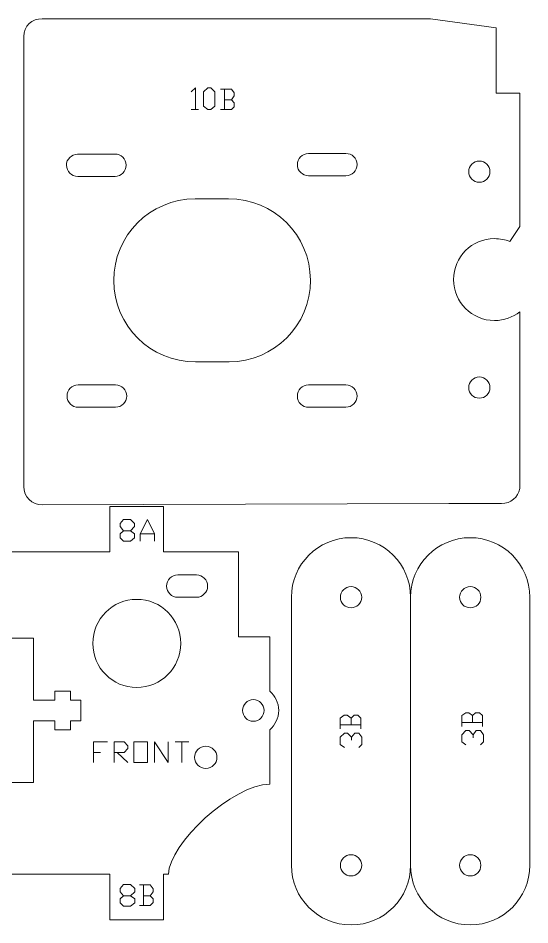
# Model space of a CAD drawing. Header units: inches. Extents: x 3 to 278, y -374 to -4.
# Drawn here: x 119.6 to 188.3, y -126.2 to -4.5 of the extents above; entities that cross this region are included whole.
import ezdxf

# ---------------------------------------------------------------- set-up
doc = ezdxf.new("R2010")
doc.units = ezdxf.units.IN
doc.header["$MEASUREMENT"] = 0
doc.layers.add('Layer 1', color=7, linetype='Continuous')

# ---------------------------------------------------------------- blocks, each defined once
blk = doc.blocks.new('block 4')
at = {"layer": 'Layer 1', "lineweight": 0}
blk.add_open_spline([(180.33, -83.66), (179.55, -83.66), (178.91, -83.02), (178.91, -82.24), (178.91, -81.45), (179.55, -80.81), (180.33, -80.81), (181.12, -80.81), (181.76, -81.45), (181.76, -82.24), (181.76, -83.02), (181.12, -83.66), (180.33, -83.66)], degree=3, knots=[0, 0, 0, 0, 1, 1, 1, 2, 2, 2, 3, 3, 3, 4, 4, 4, 4], dxfattribs=at)
blk = doc.blocks.new('block 5')
at = {"layer": 'Layer 1', "lineweight": 0}
blk.add_open_spline([(180.33, -119.66), (179.55, -119.66), (178.91, -119.02), (178.91, -118.24), (178.91, -117.45), (179.55, -116.81), (180.33, -116.81), (181.12, -116.81), (181.76, -117.45), (181.76, -118.24), (181.76, -119.02), (181.12, -119.66), (180.33, -119.66)], degree=3, knots=[0, 0, 0, 0, 1, 1, 1, 2, 2, 2, 3, 3, 3, 4, 4, 4, 4], dxfattribs=at)
blk = doc.blocks.new('block 3')
at = {"layer": 'Layer 1', "lineweight": 0}
blk.add_open_spline([(172.33, -82.24), (172.33, -77.82), (175.92, -74.24), (180.33, -74.24), (184.75, -74.24), (188.33, -77.82), (188.33, -82.24), (188.33, -82.24), (188.33, -118.24), (188.33, -118.24), (188.33, -122.66), (184.75, -126.24), (180.33, -126.24), (175.92, -126.24), (172.33, -122.66), (172.33, -118.24)], degree=3, knots=[0, 0, 0, 0, 1, 1, 1, 2, 2, 2, 3, 3, 3, 4, 4, 4, 5, 5, 5, 5], dxfattribs=at)
at = {"layer": 'Layer 1'}
for name in ['block 4', 'block 5']:
    blk.add_blockref(name, (0, 0), dxfattribs=at)
blk = doc.blocks.new('block 2')
at = {"layer": 'Layer 1'}
blk.add_blockref('block 3', (0, 0), dxfattribs=at)
blk = doc.blocks.new('block 8')
at = {"layer": 'Layer 1', "lineweight": 0}
blk.add_open_spline([(164.33, -116.81), (165.12, -116.81), (165.76, -117.45), (165.76, -118.24), (165.76, -119.02), (165.12, -119.66), (164.33, -119.66), (163.55, -119.66), (162.91, -119.02), (162.91, -118.24), (162.91, -117.45), (163.55, -116.81), (164.33, -116.81)], degree=3, knots=[0, 0, 0, 0, 1, 1, 1, 2, 2, 2, 3, 3, 3, 4, 4, 4, 4], dxfattribs=at)
blk = doc.blocks.new('block 9')
at = {"layer": 'Layer 1', "lineweight": 0}
blk.add_open_spline([(164.33, -80.81), (165.12, -80.81), (165.76, -81.45), (165.76, -82.24), (165.76, -83.02), (165.12, -83.66), (164.33, -83.66), (163.55, -83.66), (162.91, -83.02), (162.91, -82.24), (162.91, -81.45), (163.55, -80.81), (164.33, -80.81)], degree=3, knots=[0, 0, 0, 0, 1, 1, 1, 2, 2, 2, 3, 3, 3, 4, 4, 4, 4], dxfattribs=at)
blk = doc.blocks.new('block 7')
at = {"layer": 'Layer 1', "lineweight": 0}
blk.add_open_spline([(172.33, -118.24), (172.33, -122.66), (168.75, -126.24), (164.33, -126.24), (159.92, -126.24), (156.33, -122.66), (156.33, -118.24), (156.33, -118.24), (156.33, -82.24), (156.33, -82.24), (156.33, -77.82), (159.92, -74.24), (164.33, -74.24), (168.75, -74.24), (172.33, -77.82), (172.33, -82.24), (172.33, -82.24), (172.33, -118.24), (172.33, -118.24)], degree=3, knots=[0, 0, 0, 0, 1, 1, 1, 2, 2, 2, 3, 3, 3, 4, 4, 4, 5, 5, 5, 6, 6, 6, 6], dxfattribs=at)
at = {"layer": 'Layer 1'}
for name in ['block 9', 'block 8']:
    blk.add_blockref(name, (0, 0), dxfattribs=at)
blk = doc.blocks.new('block 6')
at = {"layer": 'Layer 1'}
blk.add_blockref('block 7', (0, 0), dxfattribs=at)
blk = doc.blocks.new('block 45')
at = {"layer": 'Layer 1', "lineweight": 0}
blk.add_open_spline([(180.13, -25.09), (180.13, -25.87), (180.77, -26.51), (181.56, -26.51), (182.34, -26.51), (182.98, -25.87), (182.98, -25.09), (182.98, -24.3), (182.34, -23.66), (181.56, -23.66), (180.77, -23.66), (180.13, -24.3), (180.13, -25.09)], degree=3, knots=[0, 0, 0, 0, 1, 1, 1, 2, 2, 2, 3, 3, 3, 4, 4, 4, 4], dxfattribs=at)
blk = doc.blocks.new('block 46')
at = {"layer": 'Layer 1', "lineweight": 0}
blk.add_open_spline([(180.13, -54.09), (180.13, -54.87), (180.77, -55.51), (181.56, -55.51), (182.34, -55.51), (182.98, -54.87), (182.98, -54.09), (182.98, -53.3), (182.34, -52.66), (181.56, -52.66), (180.77, -52.66), (180.13, -53.3), (180.13, -54.09)], degree=3, knots=[0, 0, 0, 0, 1, 1, 1, 2, 2, 2, 3, 3, 3, 4, 4, 4, 4], dxfattribs=at)
blk = doc.blocks.new('block 44')
at = {"layer": 'Layer 1', "lineweight": 0}
for points in [[(142.89, -14.38), (143.44, -13.83), (143.44, -16.73)], [(145.1, -16.73), (144.54, -16.31), (144.54, -14.38), (145.1, -13.83), (145.51, -13.83), (146.06, -14.38), (146.06, -16.31), (145.51, -16.73), (145.1, -16.73)], [(148.27, -15.45), (148.66, -14.92), (148.66, -14.52), (148.27, -14), (146.82, -14)], [(147.35, -14), (147.35, -16.76)], [(146.82, -16.76), (148.27, -16.76), (148.66, -16.37), (148.66, -15.84), (148.27, -15.45), (147.35, -15.45)], [(142.89, -16.73), (143.86, -16.73)]]:
    blk.add_lwpolyline(points, dxfattribs=at)
for points, knots in [([(186.98, -67), (186.98, -67), (186.98, -43.91), (186.98, -43.91), (186.04, -44.64), (184.87, -45.08), (183.59, -45.08), (180.56, -45.08), (178.09, -42.62), (178.09, -39.58), (178.09, -36.54), (180.56, -34.08), (183.59, -34.08), (184.32, -34.08), (185.01, -34.22), (185.65, -34.48), (185.65, -34.48), (186.98, -32.44), (186.98, -32.44), (186.98, -32.44), (186.98, -14.56), (186.98, -14.56), (186.98, -14.56), (183.81, -14.56), (183.81, -14.56), (183.81, -14.56), (183.81, -5.77), (183.81, -5.77), (183.81, -5.77), (174.99, -4.57), (174.99, -4.57), (174.99, -4.57), (122.88, -4.57), (122.88, -4.57), (121.52, -4.47), (120.41, -5.57), (120.41, -6.94), (120.41, -6.94), (120.41, -67.38), (120.41, -67.38), (120.41, -68.74), (121.52, -69.85), (122.88, -69.85), (122.88, -69.85), (177.47, -69.65), (177.47, -69.65), (177.47, -69.65), (184.55, -69.65), (184.55, -69.65), (185.75, -69.65), (186.76, -68.79), (186.98, -67.65), (186.95, -67.49), (186.98, -67.34), (186.98, -67)], [0, 0, 0, 0, 1, 1, 1, 2, 2, 2, 3, 3, 3, 4, 4, 4, 5, 5, 5, 6, 6, 6, 7, 7, 7, 8, 8, 8, 9, 9, 9, 10, 10, 10, 11, 11, 11, 12, 12, 12, 13, 13, 13, 14, 14, 14, 15, 15, 15, 16, 16, 16, 17, 17, 17, 18, 18, 18, 18]), ([(127.64, -25.73), (126.81, -25.73), (126.14, -25.06), (126.13, -24.23), (126.13, -23.41), (126.8, -22.73), (127.63, -22.73), (127.63, -22.73), (132.64, -22.72), (132.64, -22.72), (133.47, -22.72), (134.14, -23.39), (134.14, -24.22), (134.14, -25.05), (133.48, -25.72), (132.65, -25.72), (132.65, -25.72), (127.64, -25.73), (127.64, -25.73)], [0, 0, 0, 0, 1, 1, 1, 2, 2, 2, 3, 3, 3, 4, 4, 4, 5, 5, 5, 6, 6, 6, 6]), ([(158.64, -25.65), (157.81, -25.65), (157.13, -24.98), (157.13, -24.15), (157.13, -23.32), (157.8, -22.65), (158.63, -22.65), (158.63, -22.65), (163.64, -22.64), (163.64, -22.64), (164.47, -22.64), (165.14, -23.3), (165.14, -24.13), (165.14, -24.96), (164.47, -25.64), (163.65, -25.64), (163.65, -25.64), (158.64, -25.65), (158.64, -25.65)], [0, 0, 0, 0, 1, 1, 1, 2, 2, 2, 3, 3, 3, 4, 4, 4, 5, 5, 5, 6, 6, 6, 6]), ([(143.46, -50.64), (137.41, -50.65), (132.5, -45.77), (132.48, -39.72), (132.46, -33.67), (137.35, -28.75), (143.4, -28.74), (143.4, -28.74), (147.9, -28.73), (147.9, -28.73), (153.95, -28.71), (158.86, -33.6), (158.88, -39.65), (158.9, -45.7), (154.01, -50.61), (147.96, -50.63), (147.96, -50.63), (143.46, -50.64), (143.46, -50.64)], [0, 0, 0, 0, 1, 1, 1, 2, 2, 2, 3, 3, 3, 4, 4, 4, 5, 5, 5, 6, 6, 6, 6]), ([(127.72, -56.73), (126.89, -56.73), (126.22, -56.06), (126.22, -55.23), (126.21, -54.41), (126.88, -53.73), (127.71, -53.73), (127.71, -53.73), (132.72, -53.72), (132.72, -53.72), (133.55, -53.72), (134.22, -54.39), (134.23, -55.22), (134.23, -56.05), (133.56, -56.72), (132.73, -56.72), (132.73, -56.72), (127.72, -56.73), (127.72, -56.73)], [0, 0, 0, 0, 1, 1, 1, 2, 2, 2, 3, 3, 3, 4, 4, 4, 5, 5, 5, 6, 6, 6, 6]), ([(158.64, -56.73), (157.81, -56.73), (157.13, -56.06), (157.13, -55.23), (157.13, -54.41), (157.8, -53.73), (158.63, -53.73), (158.63, -53.73), (163.64, -53.72), (163.64, -53.72), (164.47, -53.72), (165.14, -54.39), (165.14, -55.22), (165.14, -56.05), (164.47, -56.72), (163.65, -56.72), (163.65, -56.72), (158.64, -56.73), (158.64, -56.73)], [0, 0, 0, 0, 1, 1, 1, 2, 2, 2, 3, 3, 3, 4, 4, 4, 5, 5, 5, 6, 6, 6, 6])]:
    blk.add_open_spline(points, degree=3, knots=knots, dxfattribs=at)
at = {"layer": 'Layer 1'}
for name in ['block 45', 'block 46']:
    blk.add_blockref(name, (0, 0), dxfattribs=at)
blk = doc.blocks.new('block 58')
at = {"layer": 'Layer 1', "lineweight": 0}
for points in [[(134.74, -122.33), (135.29, -122.74), (135.29, -123.29), (134.74, -123.71), (133.77, -123.71), (133.36, -123.29), (133.36, -122.74), (133.77, -122.33), (134.74, -122.33), (135.29, -121.78), (135.29, -121.36), (134.74, -120.81), (133.77, -120.81), (133.36, -121.36), (133.36, -121.78), (133.77, -122.33)], [(137.39, -122.33), (137.79, -121.8), (137.79, -121.4), (137.39, -120.88), (135.94, -120.88)], [(136.47, -120.88), (136.47, -123.64)], [(135.94, -123.64), (137.39, -123.64), (137.79, -123.25), (137.79, -122.72), (137.39, -122.33), (136.47, -122.33)]]:
    blk.add_lwpolyline(points, dxfattribs=at)
blk = doc.blocks.new('block 61')
at = {"layer": 'Layer 1', "lineweight": 0}
for points in [[(136.02, -74.69), (136.02, -73.72), (136.99, -71.78), (137.96, -73.72), (137.96, -74.69)], [(136.02, -73.72), (137.96, -73.72)]]:
    blk.add_lwpolyline(points, dxfattribs=at)
blk = doc.blocks.new('block 64')
at = {"layer": 'Layer 1', "lineweight": 0}
for points in [[(129.78, -104.42), (129.78, -101.65), (131.62, -101.65)], [(132.55, -104.42), (132.55, -101.65), (133.87, -101.65), (134.39, -102.18), (134.39, -102.57), (133.87, -103.1), (132.55, -103.1)], [(135.18, -104.42), (135.18, -101.65), (137.03, -101.65), (137.03, -104.42), (135.18, -104.42)], [(137.95, -104.42), (137.95, -101.65), (139.79, -104.42), (139.79, -101.65)], [(140.72, -101.65), (142.56, -101.65)], [(141.64, -101.65), (141.64, -104.42)], [(129.78, -103.1), (130.7, -103.1)], [(132.94, -103.1), (134.39, -104.42)]]:
    blk.add_lwpolyline(points, dxfattribs=at)

msp = doc.modelspace()

# ---------------------------------------------------------------- linework, layer by layer
at = {"layer": 'Layer 1', "lineweight": 0}
for points in [[(134.73, -73.31), (135.28, -73.72), (135.28, -74.27), (134.73, -74.69), (133.77, -74.69), (133.35, -74.27), (133.35, -73.72), (133.77, -73.31), (134.73, -73.31), (135.28, -72.76), (135.28, -72.34), (134.73, -71.79), (133.77, -71.79), (133.35, -72.34), (133.35, -72.76), (133.77, -73.31)], [(164.33, -98.46), (163.81, -98.07), (163.41, -98.07), (162.89, -98.46), (162.89, -99.91)], [(165.65, -99.91), (165.65, -98.46), (165.26, -98.07), (164.73, -98.07), (164.33, -98.46), (164.33, -99.38)], [(180.65, -98.13), (180.13, -97.74), (179.73, -97.74), (179.21, -98.13), (179.21, -99.58)], [(181.97, -99.58), (181.97, -98.13), (181.58, -97.74), (181.05, -97.74), (180.65, -98.13), (180.65, -99.05)], [(162.89, -99.38), (165.65, -99.38)], [(179.21, -99.05), (181.97, -99.05)], [(163.44, -102.41), (162.89, -102), (162.89, -101.03), (163.44, -100.48), (163.85, -100.48), (164.41, -101.03), (164.41, -101.45)], [(164.41, -101.03), (164.82, -100.48), (165.37, -100.48), (165.78, -101.03), (165.78, -102), (165.37, -102.41)], [(179.76, -102.08), (179.21, -101.67), (179.21, -100.7), (179.76, -100.15), (180.18, -100.15), (180.73, -100.7), (180.73, -101.12)], [(180.73, -100.7), (181.14, -100.15), (181.69, -100.15), (182.1, -100.7), (182.1, -101.67), (181.69, -102.08)]]:
    msp.add_lwpolyline(points, dxfattribs=at)
for points, knots in [([(153.42, -107.34), (153.42, -107.34), (153.42, -100.03), (153.42, -100.03), (154.15, -99.4), (154.62, -98.48), (154.62, -97.44), (154.62, -96.4), (154.15, -95.48), (153.42, -94.85), (153.42, -94.85), (153.42, -87.54), (153.42, -87.54), (153.42, -87.54), (149.22, -87.54), (149.22, -87.54), (149.22, -87.54), (149.22, -76.14), (149.22, -76.14), (149.22, -76.14), (139.17, -76.14), (139.17, -76.14), (139.17, -76.14), (139.17, -70.04), (139.17, -70.04), (139.17, -70.04), (131.97, -70.04), (131.97, -70.04), (131.97, -70.04), (131.97, -76.14), (131.97, -76.14), (131.97, -76.14), (117.72, -76.14), (117.72, -76.14), (117.72, -76.14), (117.72, -87.74), (117.72, -87.74), (117.72, -87.74), (121.72, -87.74), (121.72, -87.74), (121.72, -87.74), (121.72, -96.04), (121.72, -96.04), (121.72, -96.04), (124.59, -96.04), (124.59, -96.04), (124.59, -96.04), (124.59, -94.84), (124.59, -94.84), (124.59, -94.84), (126.69, -94.84), (126.69, -94.84), (126.69, -94.84), (126.69, -96.04), (126.69, -96.04), (126.69, -96.04), (128.08, -96.04), (128.08, -96.04), (128.08, -96.04), (128.08, -98.84), (128.08, -98.84), (128.08, -98.84), (126.69, -98.84), (126.69, -98.84), (126.69, -98.84), (126.69, -100.04), (126.69, -100.04), (126.69, -100.04), (124.59, -100.04), (124.59, -100.04), (124.59, -100.04), (124.59, -98.84), (124.59, -98.84), (124.59, -98.84), (121.72, -98.84), (121.72, -98.84), (121.72, -98.84), (121.72, -107.14), (121.72, -107.14), (121.72, -107.14), (117.72, -107.14), (117.72, -107.14), (117.72, -107.14), (117.72, -119.44), (117.72, -119.44), (117.72, -119.44), (131.97, -119.44), (131.97, -119.44), (131.97, -119.44), (131.97, -125.54), (131.97, -125.54), (131.97, -125.54), (139.17, -125.54), (139.17, -125.54), (139.17, -125.54), (139.17, -119.44), (139.17, -119.44), (139.17, -119.44), (139.83, -119.44), (139.83, -119.44), (139.83, -119.44), (139.83, -119.44), (139.83, -119.44), (139.83, -115.42), (148.47, -107.34), (153.42, -107.34), (153.42, -107.34), (153.42, -107.34), (153.42, -107.34)], [0, 0, 0, 0, 1, 1, 1, 2, 2, 2, 3, 3, 3, 4, 4, 4, 5, 5, 5, 6, 6, 6, 7, 7, 7, 8, 8, 8, 9, 9, 9, 10, 10, 10, 11, 11, 11, 12, 12, 12, 13, 13, 13, 14, 14, 14, 15, 15, 15, 16, 16, 16, 17, 17, 17, 18, 18, 18, 19, 19, 19, 20, 20, 20, 21, 21, 21, 22, 22, 22, 23, 23, 23, 24, 24, 24, 25, 25, 25, 26, 26, 26, 27, 27, 27, 28, 28, 28, 29, 29, 29, 30, 30, 30, 31, 31, 31, 32, 32, 32, 33, 33, 33, 34, 34, 34, 35, 35, 35, 36, 36, 36, 36]), ([(145.08, -80.74), (145.08, -81.57), (144.4, -82.24), (143.58, -82.24), (143.58, -82.24), (141.08, -82.24), (141.08, -82.24), (140.25, -82.24), (139.58, -81.57), (139.58, -80.74), (139.58, -80.74), (139.58, -80.74), (139.58, -80.74), (139.58, -79.91), (140.25, -79.24), (141.08, -79.24), (141.08, -79.24), (143.58, -79.24), (143.58, -79.24), (144.4, -79.24), (145.08, -79.91), (145.08, -80.74), (145.08, -80.74), (145.08, -80.74), (145.08, -80.74)], [0, 0, 0, 0, 1, 1, 1, 2, 2, 2, 3, 3, 3, 4, 4, 4, 5, 5, 5, 6, 6, 6, 7, 7, 7, 8, 8, 8, 8]), ([(141.47, -88.44), (141.47, -91.71), (138.83, -94.36), (135.57, -94.36), (132.31, -94.36), (129.67, -91.71), (129.67, -88.44), (129.67, -85.17), (132.31, -82.52), (135.57, -82.52), (138.83, -82.52), (141.47, -85.17), (141.47, -88.44)], [0, 0, 0, 0, 1, 1, 1, 2, 2, 2, 3, 3, 3, 4, 4, 4, 4]), ([(152.67, -97.44), (152.67, -96.64), (152.02, -95.99), (151.22, -95.99), (150.42, -95.99), (149.77, -96.64), (149.77, -97.44), (149.77, -98.24), (150.42, -98.89), (151.22, -98.89), (152.02, -98.89), (152.67, -98.24), (152.67, -97.44)], [0, 0, 0, 0, 1, 1, 1, 2, 2, 2, 3, 3, 3, 4, 4, 4, 4]), ([(146.33, -103.74), (146.33, -104.57), (145.66, -105.24), (144.83, -105.24), (144, -105.24), (143.33, -104.57), (143.33, -103.74), (143.33, -102.91), (144, -102.24), (144.83, -102.24), (145.66, -102.24), (146.33, -102.91), (146.33, -103.74)], [0, 0, 0, 0, 1, 1, 1, 2, 2, 2, 3, 3, 3, 4, 4, 4, 4])]:
    msp.add_open_spline(points, degree=3, knots=knots, dxfattribs=at)

# ---------------------------------------------------------------- block references
at = {"layer": 'Layer 1'}
for name in ['block 44', 'block 61', 'block 6', 'block 2', 'block 64', 'block 58']:
    msp.add_blockref(name, (0, 0), dxfattribs=at)

doc.saveas('drawing.dxf')
